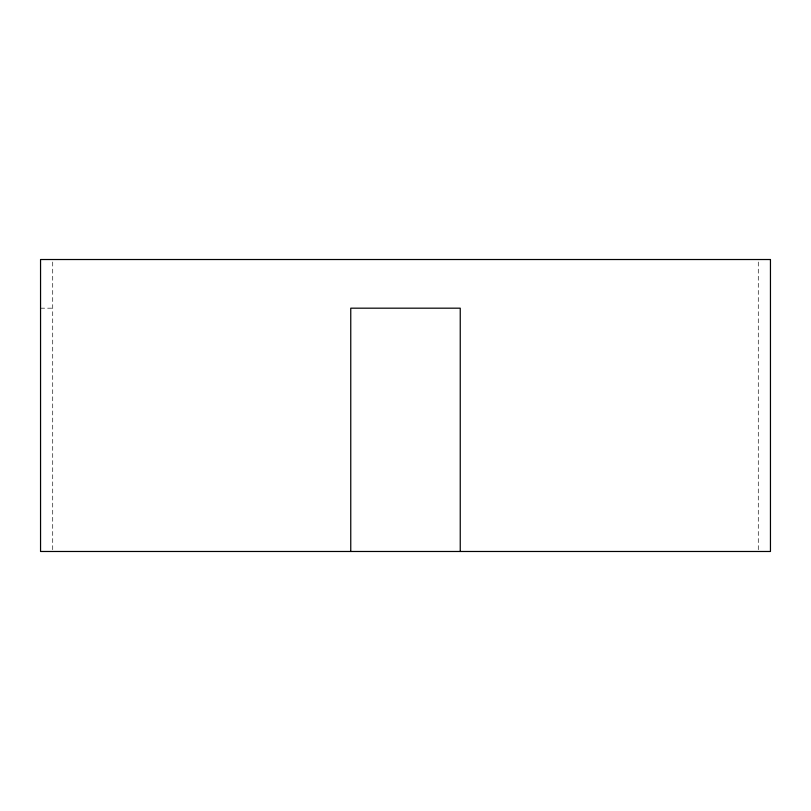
<?xml version="1.0" encoding="UTF-8"?>
<svg xmlns="http://www.w3.org/2000/svg" width="811" height="811" viewBox="0 0 811 811"><rect width="100%" height="100%" fill="white"/><g stroke="black" fill="none" stroke-linecap="round" stroke-linejoin="round"><path stroke-width="0.61" stroke-dasharray="4.05 3.04" d="M40.55 308.18L52.715 308.18M758.285 262.044L758.285 550.213M52.715 262.044L52.715 551.48"/><path stroke-width="1.22" d="M460.242 551.48L460.242 308.18L350.757 308.18L350.757 551.48M770.45 259.52L40.55 259.52L40.55 551.48L770.45 551.48L770.45 259.52"/></g></svg>
